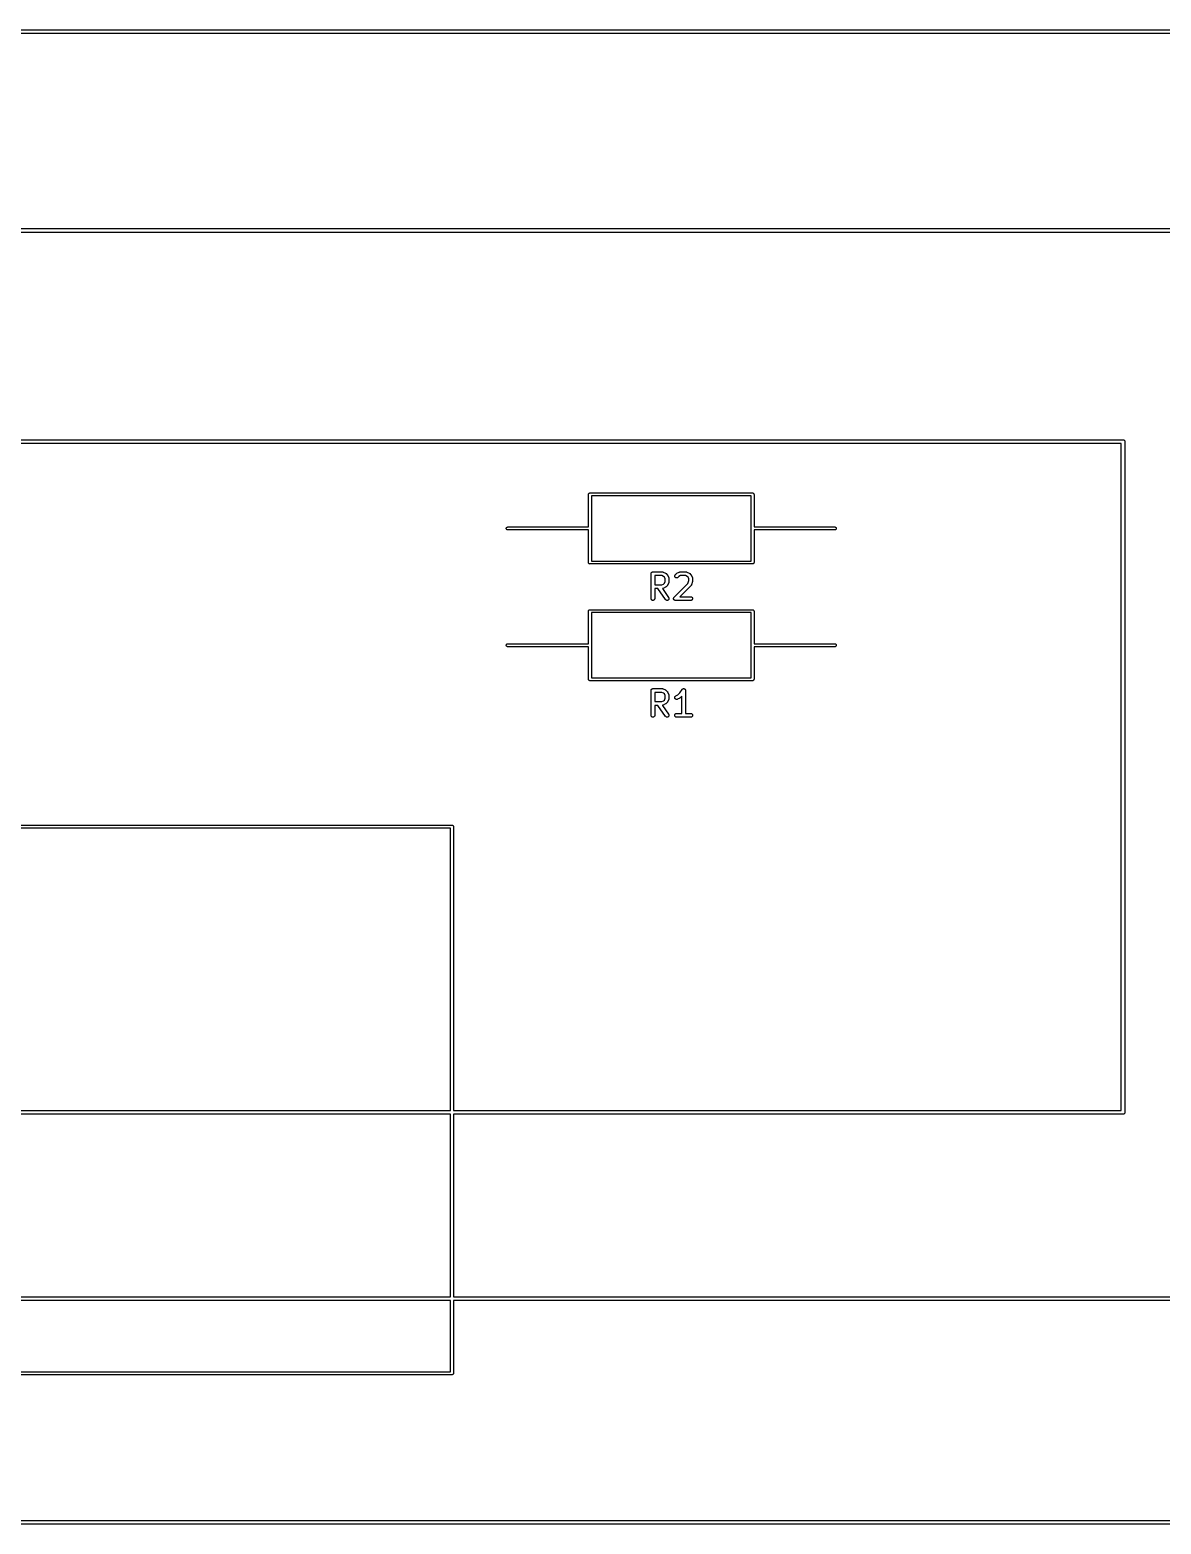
# Model space of a CAD drawing. Extents: x 27 to 173, y -137 to -67.
# Drawn here: x 74 to 119.5, y -131.1 to -70.9 of the extents above; entities that cross this region are included whole.
import ezdxf

# ---------------------------------------------------------------- set-up
doc = ezdxf.new("R2010")
doc.units = 0
doc.layers.add('BLACK', color=7, linetype='CONTINUOUS')

msp = doc.modelspace()

# ---------------------------------------------------------------- linework, layer by layer
at = {"layer": 'BLACK', "linetype": 'CONTINUOUS'}
for p, q in [((29.0037, -70.925), (126.996, -70.925)), ((126.925, -71.075), (29.075, -71.075)), ((30.5037, -78.925), (125.496, -78.925)), ((125.425, -79.075), (30.575, -79.075)), ((71.48, -87.425), (117.996, -87.425)), ((117.925, -87.575), (71.48, -87.575)), ((117.925, -114.425), (117.925, -87.575)), ((117.996, -87.425), (118, -87.4246)), ((118, -87.4246), (118.004, -87.425)), ((118.004, -87.425), (118.015, -87.4261)), ((118.015, -87.4261), (118.029, -87.4304)), ((118.029, -87.4304), (118.042, -87.4373)), ((118.042, -87.4373), (118.053, -87.4467)), ((118.053, -87.4467), (118.063, -87.4581)), ((118.063, -87.4581), (118.07, -87.4712)), ((118.07, -87.4712), (118.074, -87.4853)), ((118.074, -87.4853), (118.075, -87.5)), ((118.075, -87.5), (118.075, -87.5037)), ((118.075, -87.5037), (118.075, -114.496)), ((96.4917, -89.6255), (96.4929, -89.6137)), ((96.4929, -89.6137), (96.4963, -89.6024)), ((96.4963, -89.6024), (96.5019, -89.592)), ((96.5019, -89.592), (96.5094, -89.5829)), ((96.5094, -89.5829), (96.5185, -89.5754)), ((96.5185, -89.5754), (96.5289, -89.5698)), ((96.5289, -89.5698), (96.5402, -89.5664)), ((96.5402, -89.5664), (96.5491, -89.5655)), ((96.5491, -89.5655), (96.552, -89.5652)), ((96.552, -89.5652), (96.5549, -89.5655)), ((96.5549, -89.5655), (103.089, -89.5655)), ((103.089, -89.5655), (103.092, -89.5652)), ((103.092, -89.5652), (103.095, -89.5655)), ((103.095, -89.5655), (103.104, -89.5664)), ((103.104, -89.5664), (103.115, -89.5698)), ((103.115, -89.5698), (103.125, -89.5754)), ((103.125, -89.5754), (103.135, -89.5829)), ((103.135, -89.5829), (103.142, -89.592)), ((103.142, -89.592), (103.148, -89.6024)), ((103.148, -89.6024), (103.151, -89.6137)), ((103.151, -89.6137), (103.152, -89.6255)), ((96.492, -89.6284), (96.4917, -89.6255)), ((96.492, -90.9355), (96.492, -89.6284)), ((96.612, -89.6855), (96.612, -90.9926)), ((103.032, -89.6855), (96.612, -89.6855)), ((103.032, -90.9925), (103.032, -89.6855)), ((103.152, -89.6255), (103.152, -89.6284)), ((103.152, -89.6284), (103.152, -90.9355)), ((93.1817, -90.9955), (93.1829, -90.9837)), ((93.1829, -91.0073), (93.1817, -90.9955)), ((93.1829, -90.9837), (93.1863, -90.9724)), ((93.1863, -91.0186), (93.1829, -91.0073)), ((93.1863, -90.9724), (93.1919, -90.962)), ((93.1919, -91.029), (93.1863, -91.0186)), ((93.1919, -90.962), (93.1994, -90.9529)), ((93.1994, -91.0381), (93.1919, -91.029)), ((93.1994, -90.9529), (93.2085, -90.9454)), ((93.2085, -91.0456), (93.1994, -91.0381)), ((93.2085, -90.9454), (93.2189, -90.9398)), ((93.2189, -91.0512), (93.2085, -91.0456)), ((93.2189, -90.9398), (93.2302, -90.9364)), ((93.2302, -91.0546), (93.2189, -91.0512)), ((93.2302, -90.9364), (93.2391, -90.9355)), ((93.2391, -91.0555), (93.2302, -91.0546)), ((93.2391, -90.9355), (96.492, -90.9355)), ((96.492, -91.0555), (93.2391, -91.0555)), ((96.492, -92.3625), (96.492, -91.0555)), ((96.612, -90.9926), (96.6123, -90.9955)), ((96.6123, -90.9955), (96.612, -90.9984)), ((96.612, -90.9984), (96.612, -92.3055)), ((103.032, -90.9955), (103.032, -90.9925)), ((103.032, -90.9985), (103.032, -90.9955)), ((103.032, -92.3055), (103.032, -90.9985)), ((103.152, -90.9355), (106.405, -90.9355)), ((106.405, -91.0555), (103.152, -91.0555)), ((103.152, -91.0555), (103.152, -92.3626)), ((106.405, -90.9355), (106.414, -90.9364)), ((106.414, -91.0546), (106.405, -91.0555)), ((106.414, -90.9364), (106.425, -90.9398)), ((106.425, -91.0512), (106.414, -91.0546)), ((106.425, -90.9398), (106.435, -90.9454)), ((106.435, -91.0456), (106.425, -91.0512)), ((106.435, -90.9454), (106.445, -90.9529)), ((106.445, -91.0381), (106.435, -91.0456)), ((106.445, -90.9529), (106.452, -90.962)), ((106.452, -91.029), (106.445, -91.0381)), ((106.452, -90.962), (106.458, -90.9724)), ((106.458, -91.0186), (106.452, -91.029)), ((106.458, -90.9724), (106.461, -90.9837)), ((106.461, -91.0073), (106.458, -91.0186)), ((106.461, -90.9837), (106.462, -90.9955)), ((106.462, -90.9955), (106.461, -91.0073)), ((96.4917, -92.3655), (96.492, -92.3625)), ((96.4929, -92.3773), (96.4917, -92.3655)), ((96.4963, -92.3886), (96.4929, -92.3773)), ((96.5019, -92.399), (96.4963, -92.3886)), ((96.5094, -92.4081), (96.5019, -92.399)), ((96.5185, -92.4156), (96.5094, -92.4081)), ((96.5289, -92.4212), (96.5185, -92.4156)), ((96.5402, -92.4246), (96.5289, -92.4212)), ((96.5491, -92.4255), (96.5402, -92.4246)), ((96.552, -92.4258), (96.5491, -92.4255)), ((96.5491, -92.4255), (96.5491, -92.4255)), ((96.5549, -92.4255), (96.552, -92.4258)), ((103.089, -92.4255), (96.5549, -92.4255)), ((96.612, -92.3055), (103.032, -92.3055)), ((103.092, -92.4258), (103.089, -92.4255)), ((103.095, -92.4255), (103.092, -92.4258)), ((103.104, -92.4246), (103.095, -92.4255)), ((103.095, -92.4255), (103.095, -92.4255)), ((103.115, -92.4212), (103.104, -92.4246)), ((103.125, -92.4156), (103.115, -92.4212)), ((103.135, -92.4081), (103.125, -92.4156)), ((103.142, -92.399), (103.135, -92.4081)), ((103.148, -92.3886), (103.142, -92.399)), ((103.151, -92.3773), (103.148, -92.3886)), ((103.152, -92.3655), (103.151, -92.3773)), ((103.152, -92.3626), (103.152, -92.3655)), ((99.0089, -92.8168), (99.0097, -92.8098)), ((99.0089, -92.8173), (99.0089, -92.8168)), ((99.0089, -92.8174), (99.0089, -92.8173)), ((99.0089, -92.8179), (99.0089, -92.8174)), ((99.0089, -92.8174), (99.0089, -92.8174)), ((99.0089, -93.8179), (99.0089, -92.8179)), ((99.0097, -92.8098), (99.0104, -92.8028)), ((99.0104, -92.8028), (99.0105, -92.8025)), ((99.0105, -92.8023), (99.0127, -92.7956)), ((99.0105, -92.8025), (99.0105, -92.8023)), ((99.0127, -92.7956), (99.0148, -92.7888)), ((99.0148, -92.7888), (99.0149, -92.7886)), ((99.0149, -92.7886), (99.015, -92.7883)), ((99.015, -92.7883), (99.0184, -92.7821)), ((99.0184, -92.7821), (99.0217, -92.7759)), ((99.0217, -92.7759), (99.0219, -92.7757)), ((99.0219, -92.7757), (99.022, -92.7755)), ((99.022, -92.7755), (99.0266, -92.7701)), ((99.0266, -92.7701), (99.0311, -92.7647)), ((99.0311, -92.7647), (99.0313, -92.7645)), ((99.0313, -92.7645), (99.0314, -92.7643)), ((99.0314, -92.7643), (99.0369, -92.7599)), ((99.0369, -92.7599), (99.0424, -92.7554)), ((99.0424, -92.7554), (99.0426, -92.7553)), ((99.0426, -92.7553), (99.0428, -92.7551)), ((99.0428, -92.7551), (99.0491, -92.7519)), ((99.0491, -92.7519), (99.0553, -92.7485)), ((99.0553, -92.7485), (99.0556, -92.7485)), ((99.0556, -92.7485), (99.0558, -92.7483)), ((99.0558, -92.7483), (99.0626, -92.7463)), ((99.0626, -92.7463), (99.0693, -92.7443)), ((99.0693, -92.7443), (99.0696, -92.7443)), ((99.0696, -92.7443), (99.0699, -92.7442)), ((99.0699, -92.7442), (99.0769, -92.7436)), ((99.0769, -92.7436), (99.0839, -92.7429)), ((99.0839, -92.7429), (99.4649, -92.7429)), ((99.1589, -92.8929), (99.1589, -93.2667)), ((99.4472, -92.8929), (99.1589, -92.8929)), ((99.5157, -92.9271), (99.4472, -92.8929)), ((99.4472, -93.2667), (99.5157, -93.2324)), ((99.4649, -92.7429), (99.4659, -92.7429)), ((99.4659, -92.7429), (99.4681, -92.7431)), ((99.4681, -92.7431), (99.4703, -92.7431)), ((99.4703, -92.7431), (99.4754, -92.7439)), ((99.4754, -92.7439), (99.4804, -92.7445)), ((99.4804, -92.7445), (99.4825, -92.7452)), ((99.4825, -92.7452), (99.4847, -92.7456)), ((99.4847, -92.7456), (99.4895, -92.7474)), ((99.4895, -92.7474), (99.4944, -92.7489)), ((99.4944, -92.7489), (99.4963, -92.75)), ((99.4963, -92.75), (99.4984, -92.7508)), ((99.4984, -92.7508), (99.5936, -92.7984)), ((99.5461, -92.9575), (99.5157, -92.9271)), ((99.5157, -93.2324), (99.5461, -93.202)), ((99.5803, -93.0261), (99.5461, -92.9575)), ((99.5461, -93.202), (99.5803, -93.1335)), ((99.5803, -93.1335), (99.5803, -93.0261)), ((99.5936, -92.7984), (99.5946, -92.7989)), ((99.5946, -92.7989), (99.5981, -92.8012)), ((99.5981, -92.8012), (99.6018, -92.8032)), ((99.6018, -92.8032), (99.6042, -92.8052)), ((99.6042, -92.8052), (99.6069, -92.8069)), ((99.6069, -92.8069), (99.6099, -92.8098)), ((99.6099, -92.8098), (99.6131, -92.8125)), ((99.6131, -92.8125), (99.6607, -92.8601)), ((99.6607, -92.8601), (99.6615, -92.8608)), ((99.6615, -92.8608), (99.6641, -92.8641)), ((99.6641, -92.8641), (99.667, -92.8672)), ((99.667, -92.8672), (99.6687, -92.8698)), ((99.6687, -92.8698), (99.6706, -92.8723)), ((99.6706, -92.8723), (99.6726, -92.876)), ((99.6726, -92.876), (99.6748, -92.8796)), ((99.6748, -92.8796), (99.7224, -92.9748)), ((99.7224, -93.1848), (99.6748, -93.28)), ((99.7224, -92.9748), (99.7229, -92.9758)), ((99.7232, -93.1827), (99.7224, -93.1848)), ((99.7229, -92.9758), (99.7236, -92.9778)), ((99.7243, -93.1808), (99.7232, -93.1827)), ((99.7236, -92.9778), (99.7247, -92.9798)), ((99.7258, -93.1759), (99.7243, -93.1808)), ((99.7247, -92.9798), (99.7262, -92.9847)), ((99.7277, -93.1711), (99.7258, -93.1759)), ((99.7262, -92.9847), (99.7279, -92.9895)), ((99.728, -93.1689), (99.7277, -93.1711)), ((99.7279, -92.9895), (99.7283, -92.9917)), ((99.7287, -93.1668), (99.728, -93.1689)), ((99.7283, -92.9917), (99.7289, -92.9938)), ((99.7293, -93.1617), (99.7287, -93.1668)), ((99.7289, -92.9938), (99.7294, -92.9989)), ((99.7301, -93.1567), (99.7293, -93.1617)), ((99.7294, -92.9989), (99.7302, -93.004)), ((99.7302, -93.004), (99.7301, -93.0062)), ((99.7301, -93.0062), (99.7303, -93.0084)), ((99.7303, -93.1523), (99.7301, -93.1545)), ((99.7301, -93.1545), (99.7301, -93.1567)), ((99.7303, -93.0084), (99.7303, -93.1512)), ((99.7303, -93.1512), (99.7303, -93.1523)), ((99.9356, -93.7648), (100.495, -93.2059)), ((99.9613, -92.9129), (99.9628, -92.8983)), ((99.9627, -92.9274), (99.9613, -92.9129)), ((99.9668, -92.9415), (99.9627, -92.9274)), ((99.9628, -92.8983), (99.967, -92.8843)), ((99.9737, -92.9544), (99.9668, -92.9415)), ((99.967, -92.8843), (99.974, -92.8714)), ((99.9829, -92.9658), (99.9737, -92.9544)), ((99.974, -92.8714), (99.9833, -92.8601)), ((99.9941, -92.9752), (99.9829, -92.9658)), ((99.9833, -92.8601), (100.031, -92.8125)), ((100.007, -92.9822), (99.9941, -92.9752)), ((100.021, -92.9865), (100.007, -92.9822)), ((100.035, -92.9881), (100.021, -92.9865)), ((100.031, -92.8125), (100.032, -92.8117)), ((100.032, -92.8117), (100.035, -92.8091)), ((100.035, -92.8091), (100.038, -92.8062)), ((100.05, -92.9868), (100.035, -92.9881)), ((100.038, -92.8062), (100.041, -92.8045)), ((100.041, -92.8045), (100.043, -92.8026)), ((100.043, -92.8026), (100.047, -92.8007)), ((100.047, -92.8007), (100.05, -92.7984)), ((100.05, -92.7984), (100.146, -92.7508)), ((100.064, -92.9828), (100.05, -92.9868)), ((100.077, -92.976), (100.064, -92.9828)), ((100.089, -92.9669), (100.077, -92.976)), ((100.128, -92.9271), (100.089, -92.9662)), ((100.089, -92.9662), (100.089, -92.9669)), ((100.197, -92.8929), (100.128, -92.9271)), ((100.146, -92.7508), (100.147, -92.7503)), ((100.147, -92.7503), (100.149, -92.7496)), ((100.149, -92.7496), (100.151, -92.7485)), ((100.151, -92.7485), (100.155, -92.7471)), ((100.155, -92.7471), (100.16, -92.7453)), ((100.16, -92.7453), (100.162, -92.7449)), ((100.162, -92.7449), (100.165, -92.7443)), ((100.165, -92.7443), (100.17, -92.7438)), ((100.17, -92.7438), (100.175, -92.743)), ((100.175, -92.743), (100.177, -92.7431)), ((100.177, -92.7431), (100.179, -92.7429)), ((100.179, -92.7429), (100.417, -92.7429)), ((100.4, -92.8929), (100.197, -92.8929)), ((100.468, -92.9271), (100.4, -92.8929)), ((100.417, -92.7429), (100.418, -92.7429)), ((100.418, -92.7429), (100.42, -92.7431)), ((100.42, -92.7431), (100.423, -92.7431)), ((100.423, -92.7431), (100.428, -92.7439)), ((100.428, -92.7439), (100.433, -92.7445)), ((100.433, -92.7445), (100.435, -92.7452)), ((100.435, -92.7452), (100.437, -92.7456)), ((100.437, -92.7456), (100.442, -92.7474)), ((100.442, -92.7474), (100.447, -92.7489)), ((100.447, -92.7489), (100.449, -92.75)), ((100.449, -92.75), (100.451, -92.7508)), ((100.451, -92.7508), (100.546, -92.7984)), ((100.498, -92.9575), (100.468, -92.9271)), ((100.495, -93.2059), (100.533, -93.0914)), ((100.533, -93.0261), (100.498, -92.9575)), ((100.533, -93.0914), (100.533, -93.0261)), ((100.546, -92.7984), (100.547, -92.7989)), ((100.547, -92.7989), (100.55, -92.8012)), ((100.55, -92.8012), (100.554, -92.8032)), ((100.554, -92.8032), (100.557, -92.8052)), ((100.557, -92.8052), (100.559, -92.8069)), ((100.559, -92.8069), (100.562, -92.8098)), ((100.562, -92.8098), (100.566, -92.8125)), ((100.566, -92.8125), (100.613, -92.8601)), ((100.613, -92.8601), (100.614, -92.8608)), ((100.614, -92.8608), (100.616, -92.8641)), ((100.616, -92.8641), (100.619, -92.8672)), ((100.619, -92.8672), (100.621, -92.8698)), ((100.621, -92.8698), (100.623, -92.8723)), ((100.623, -92.8723), (100.625, -92.876)), ((100.625, -92.876), (100.627, -92.8796)), ((100.627, -92.8796), (100.675, -92.9748)), ((100.679, -93.1273), (100.631, -93.2702)), ((100.675, -92.9748), (100.675, -92.9758)), ((100.675, -92.9758), (100.676, -92.9778)), ((100.676, -92.9778), (100.677, -92.9798)), ((100.677, -92.9798), (100.679, -92.9847)), ((100.679, -92.9847), (100.68, -92.9895)), ((100.68, -93.1232), (100.679, -93.1273)), ((100.68, -92.9895), (100.681, -92.9917)), ((100.681, -93.1192), (100.68, -93.1232)), ((100.681, -92.9917), (100.681, -92.9938)), ((100.681, -92.9938), (100.682, -92.9989)), ((100.682, -93.113), (100.681, -93.1161)), ((100.681, -93.1161), (100.681, -93.1192)), ((100.682, -92.9989), (100.683, -93.004)), ((100.683, -93.004), (100.682, -93.0062)), ((100.682, -93.0062), (100.683, -93.0084)), ((100.683, -93.1046), (100.682, -93.1088)), ((100.682, -93.1088), (100.682, -93.113)), ((100.683, -93.0084), (100.683, -93.1036)), ((100.683, -93.1036), (100.683, -93.1046)), ((99.0103, -93.8324), (99.0089, -93.8179)), ((99.0146, -93.8465), (99.0103, -93.8324)), ((99.1573, -93.8335), (99.1528, -93.8474)), ((99.1589, -93.8189), (99.1573, -93.8335)), ((99.1589, -93.2667), (99.4472, -93.2667)), ((99.283, -93.4167), (99.1589, -93.4167)), ((99.1589, -93.4167), (99.1589, -93.8179)), ((99.1589, -93.8179), (99.1589, -93.8189)), ((99.5939, -93.8609), (99.283, -93.4167)), ((99.4671, -93.4165), (99.466, -93.4166)), ((99.466, -93.4166), (99.7168, -93.7749)), ((99.4693, -93.4166), (99.4671, -93.4165)), ((99.4743, -93.4158), (99.4693, -93.4166)), ((99.4794, -93.4153), (99.4743, -93.4158)), ((99.4815, -93.4146), (99.4794, -93.4153)), ((99.4837, -93.4143), (99.4815, -93.4146)), ((99.4885, -93.4125), (99.4837, -93.4143)), ((99.4934, -93.411), (99.4885, -93.4125)), ((99.4954, -93.41), (99.4934, -93.411)), ((99.4975, -93.4092), (99.4954, -93.41)), ((99.4984, -93.4088), (99.4975, -93.4092)), ((99.5936, -93.3612), (99.4984, -93.4088)), ((99.5972, -93.3589), (99.5936, -93.3612)), ((99.6009, -93.357), (99.5972, -93.3589)), ((99.6034, -93.355), (99.6009, -93.357)), ((99.606, -93.3534), (99.6034, -93.355)), ((99.6091, -93.3505), (99.606, -93.3534)), ((99.6124, -93.3478), (99.6091, -93.3505)), ((99.6131, -93.3471), (99.6124, -93.3478)), ((99.6607, -93.2995), (99.6131, -93.3471)), ((99.6634, -93.2962), (99.6607, -93.2995)), ((99.6664, -93.2932), (99.6634, -93.2962)), ((99.6681, -93.2906), (99.6664, -93.2932)), ((99.67, -93.2882), (99.6681, -93.2906)), ((99.672, -93.2845), (99.67, -93.2882)), ((99.6743, -93.2809), (99.672, -93.2845)), ((99.6748, -93.28), (99.6743, -93.2809)), ((99.7168, -93.7749), (99.7174, -93.7757)), ((99.7174, -93.7757), (99.7244, -93.7886)), ((99.7244, -93.7886), (99.7287, -93.8026)), ((99.7291, -93.8317), (99.725, -93.8457)), ((99.7287, -93.8026), (99.7303, -93.8171)), ((99.7303, -93.8171), (99.7291, -93.8317)), ((99.9137, -93.8174), (99.9144, -93.8103)), ((99.9137, -93.8175), (99.9137, -93.8174)), ((99.9137, -93.8176), (99.9137, -93.8175)), ((99.9143, -93.8248), (99.9137, -93.8176)), ((99.915, -93.8319), (99.9143, -93.8248)), ((99.9144, -93.8103), (99.9151, -93.8031)), ((99.915, -93.8321), (99.915, -93.8319)), ((99.915, -93.8322), (99.915, -93.8321)), ((99.9171, -93.8391), (99.915, -93.8322)), ((99.9151, -93.8031), (99.9152, -93.8029)), ((99.9152, -93.8028), (99.9173, -93.7959)), ((99.9152, -93.8029), (99.9152, -93.8028)), ((99.9173, -93.7959), (99.9194, -93.7891)), ((99.9194, -93.7891), (99.9195, -93.7889)), ((99.9195, -93.7888), (99.923, -93.7825)), ((99.9195, -93.7889), (99.9195, -93.7888)), ((99.923, -93.7825), (99.9263, -93.7762)), ((99.9263, -93.7762), (99.9264, -93.7761)), ((99.9264, -93.7761), (99.9265, -93.7759)), ((99.9265, -93.7759), (99.9311, -93.7704)), ((99.9311, -93.7704), (99.9356, -93.7648)), ((100.613, -93.2995), (100.17, -93.7429)), ((100.17, -93.7429), (100.608, -93.7429)), ((100.608, -93.7429), (100.609, -93.7429)), ((100.609, -93.7429), (100.623, -93.7445)), ((100.615, -93.2978), (100.613, -93.2995)), ((100.616, -93.2963), (100.615, -93.2978)), ((100.619, -93.2921), (100.616, -93.2963)), ((100.622, -93.2882), (100.619, -93.2921)), ((100.623, -93.2862), (100.622, -93.2882)), ((100.625, -93.2844), (100.623, -93.2862)), ((100.623, -93.7445), (100.637, -93.7489)), ((100.627, -93.2798), (100.625, -93.2844)), ((100.629, -93.2753), (100.627, -93.2798)), ((100.63, -93.2732), (100.629, -93.2753)), ((100.631, -93.2712), (100.63, -93.2732)), ((100.631, -93.2702), (100.631, -93.2712)), ((100.637, -93.7489), (100.65, -93.756)), ((100.65, -93.756), (100.661, -93.7654)), ((100.661, -93.7654), (100.67, -93.7768)), ((100.67, -93.7768), (100.677, -93.7898)), ((100.677, -93.7898), (100.681, -93.8038)), ((100.681, -93.833), (100.677, -93.8469)), ((100.681, -93.8038), (100.683, -93.8184)), ((100.683, -93.8184), (100.681, -93.833)), ((96.4917, -94.3245), (96.4929, -94.3127)), ((96.492, -94.3274), (96.4917, -94.3245)), ((96.492, -95.6345), (96.492, -94.3274)), ((96.4929, -94.3127), (96.4963, -94.3014)), ((96.4963, -94.3014), (96.5019, -94.291)), ((96.5019, -94.291), (96.5094, -94.2819)), ((96.5094, -94.2819), (96.5185, -94.2744)), ((96.5185, -94.2744), (96.5289, -94.2688)), ((96.5289, -94.2688), (96.5402, -94.2654)), ((96.5402, -94.2654), (96.5491, -94.2645)), ((96.5491, -94.2645), (96.552, -94.2642)), ((96.552, -94.2642), (96.5549, -94.2645)), ((96.5549, -94.2645), (103.089, -94.2645)), ((96.612, -94.3845), (96.612, -95.6916)), ((103.032, -94.3845), (96.612, -94.3845)), ((99.0214, -93.8594), (99.0146, -93.8465)), ((99.0307, -93.8707), (99.0214, -93.8594)), ((99.042, -93.8801), (99.0307, -93.8707)), ((99.0548, -93.887), (99.042, -93.8801)), ((99.0688, -93.8913), (99.0548, -93.887)), ((99.0834, -93.8929), (99.0688, -93.8913)), ((99.098, -93.8916), (99.0834, -93.8929)), ((99.112, -93.8874), (99.098, -93.8916)), ((99.125, -93.8806), (99.112, -93.8874)), ((99.1364, -93.8715), (99.125, -93.8806)), ((99.1458, -93.8603), (99.1364, -93.8715)), ((99.1528, -93.8474), (99.1458, -93.8603)), ((99.6034, -93.872), (99.5939, -93.8609)), ((99.6149, -93.8811), (99.6034, -93.872)), ((99.628, -93.8877), (99.6149, -93.8811)), ((99.642, -93.8917), (99.628, -93.8877)), ((99.6566, -93.8929), (99.642, -93.8917)), ((99.6712, -93.8912), (99.6566, -93.8929)), ((99.6851, -93.8867), (99.6712, -93.8912)), ((99.6979, -93.8796), (99.6851, -93.8867)), ((99.7091, -93.8702), (99.6979, -93.8796)), ((99.7182, -93.8587), (99.7091, -93.8702)), ((99.725, -93.8457), (99.7182, -93.8587)), ((99.9191, -93.846), (99.9171, -93.8391)), ((99.9192, -93.8461), (99.9191, -93.846)), ((99.9192, -93.8462), (99.9192, -93.8461)), ((99.9227, -93.8528), (99.9192, -93.8462)), ((99.9259, -93.8589), (99.9227, -93.8528)), ((99.926, -93.859), (99.9259, -93.8589)), ((99.9261, -93.8592), (99.926, -93.859)), ((99.9306, -93.8648), (99.9261, -93.8592)), ((99.9351, -93.8704), (99.9306, -93.8648)), ((99.9352, -93.8704), (99.9351, -93.8704)), ((99.9353, -93.8705), (99.9352, -93.8704)), ((99.9407, -93.8751), (99.9353, -93.8705)), ((99.9463, -93.8798), (99.9407, -93.8751)), ((99.9464, -93.8798), (99.9463, -93.8798)), ((99.9465, -93.8799), (99.9464, -93.8798)), ((99.9529, -93.8834), (99.9465, -93.8799)), ((99.9591, -93.8868), (99.9529, -93.8834)), ((99.9592, -93.8869), (99.9591, -93.8868)), ((99.9594, -93.8869), (99.9592, -93.8869)), ((99.9663, -93.8891), (99.9594, -93.8869)), ((99.9731, -93.8912), (99.9663, -93.8891)), ((99.9732, -93.8913), (99.9731, -93.8912)), ((99.9733, -93.8913), (99.9732, -93.8913)), ((99.9804, -93.8921), (99.9733, -93.8913)), ((99.9876, -93.8929), (99.9804, -93.8921)), ((99.9879, -93.8929), (99.9876, -93.8929)), ((99.9887, -93.8929), (99.9879, -93.8929)), ((99.9879, -93.8929), (99.9879, -93.8929)), ((99.9879, -93.8929), (99.9879, -93.8929)), ((100.608, -93.8929), (99.9887, -93.8929)), ((100.622, -93.8915), (100.608, -93.8929)), ((100.636, -93.8872), (100.622, -93.8915)), ((100.649, -93.8803), (100.636, -93.8872)), ((100.661, -93.8711), (100.649, -93.8803)), ((100.67, -93.8598), (100.661, -93.8711)), ((100.677, -93.8469), (100.67, -93.8598)), ((103.032, -95.6915), (103.032, -94.3845)), ((103.089, -94.2645), (103.092, -94.2642)), ((103.092, -94.2642), (103.095, -94.2645)), ((103.095, -94.2645), (103.104, -94.2654)), ((103.104, -94.2654), (103.115, -94.2688)), ((103.115, -94.2688), (103.125, -94.2744)), ((103.125, -94.2744), (103.135, -94.2819)), ((103.135, -94.2819), (103.142, -94.291)), ((103.142, -94.291), (103.148, -94.3014)), ((103.148, -94.3014), (103.151, -94.3127)), ((103.151, -94.3127), (103.152, -94.3245)), ((103.152, -94.3245), (103.152, -94.3274)), ((103.152, -94.3274), (103.152, -95.6345)), ((93.2189, -95.6388), (93.2302, -95.6354)), ((93.2302, -95.6354), (93.2391, -95.6345)), ((93.2391, -95.6345), (96.492, -95.6345)), ((103.152, -95.6345), (106.405, -95.6345)), ((106.405, -95.6345), (106.414, -95.6354)), ((106.414, -95.6354), (106.425, -95.6388)), ((93.1817, -95.6945), (93.1829, -95.6827)), ((93.1829, -95.7063), (93.1817, -95.6945)), ((93.1829, -95.6827), (93.1863, -95.6714)), ((93.1863, -95.7176), (93.1829, -95.7063)), ((93.1863, -95.6714), (93.1919, -95.661)), ((93.1919, -95.728), (93.1863, -95.7176)), ((93.1919, -95.661), (93.1994, -95.6519)), ((93.1994, -95.7371), (93.1919, -95.728)), ((93.1994, -95.6519), (93.2085, -95.6444)), ((93.2085, -95.7446), (93.1994, -95.7371)), ((93.2085, -95.6444), (93.2189, -95.6388)), ((93.2189, -95.7502), (93.2085, -95.7446)), ((93.2302, -95.7536), (93.2189, -95.7502)), ((93.2391, -95.7545), (93.2302, -95.7536)), ((96.492, -95.7545), (93.2391, -95.7545)), ((96.492, -97.0615), (96.492, -95.7545)), ((96.612, -95.6916), (96.6123, -95.6945)), ((96.6123, -95.6945), (96.612, -95.6974)), ((96.612, -95.6974), (96.612, -97.0045)), ((103.032, -95.6945), (103.032, -95.6915)), ((103.032, -95.6975), (103.032, -95.6945)), ((103.032, -97.0045), (103.032, -95.6975)), ((106.405, -95.7545), (103.152, -95.7545)), ((103.152, -95.7545), (103.152, -97.0616)), ((106.414, -95.7536), (106.405, -95.7545)), ((106.425, -95.7502), (106.414, -95.7536)), ((106.425, -95.6388), (106.435, -95.6444)), ((106.435, -95.7446), (106.425, -95.7502)), ((106.435, -95.6444), (106.445, -95.6519)), ((106.445, -95.7371), (106.435, -95.7446)), ((106.445, -95.6519), (106.452, -95.661)), ((106.452, -95.728), (106.445, -95.7371)), ((106.452, -95.661), (106.458, -95.6714)), ((106.458, -95.7176), (106.452, -95.728)), ((106.458, -95.6714), (106.461, -95.6827)), ((106.461, -95.7063), (106.458, -95.7176)), ((106.461, -95.6827), (106.462, -95.6945)), ((106.462, -95.6945), (106.461, -95.7063)), ((96.4917, -97.0645), (96.492, -97.0615)), ((96.4929, -97.0763), (96.4917, -97.0645)), ((96.4963, -97.0876), (96.4929, -97.0763)), ((96.5019, -97.098), (96.4963, -97.0876)), ((96.5094, -97.1071), (96.5019, -97.098)), ((96.5185, -97.1146), (96.5094, -97.1071)), ((96.5289, -97.1202), (96.5185, -97.1146)), ((96.5402, -97.1236), (96.5289, -97.1202)), ((96.5491, -97.1245), (96.5402, -97.1236)), ((96.552, -97.1248), (96.5491, -97.1245)), ((96.5491, -97.1245), (96.5491, -97.1245)), ((96.5549, -97.1245), (96.552, -97.1248)), ((103.089, -97.1245), (96.5549, -97.1245)), ((96.612, -97.0045), (103.032, -97.0045)), ((99.0699, -97.4432), (99.0769, -97.4426)), ((99.0769, -97.4426), (99.0839, -97.4419)), ((99.0839, -97.4419), (99.4649, -97.4419)), ((99.4649, -97.4419), (99.4659, -97.4419)), ((99.4659, -97.4419), (99.4681, -97.4421)), ((99.4681, -97.4421), (99.4703, -97.4421)), ((99.4703, -97.4421), (99.4754, -97.4429)), ((99.4754, -97.4429), (99.4804, -97.4435)), ((100.308, -97.4432), (100.315, -97.4426)), ((100.315, -97.4426), (100.323, -97.4419)), ((100.323, -97.4419), (100.323, -97.4419)), ((100.323, -97.4419), (100.33, -97.4426)), ((100.323, -97.4419), (100.323, -97.4419)), ((100.33, -97.4426), (100.337, -97.4434)), ((103.092, -97.1248), (103.089, -97.1245)), ((103.095, -97.1245), (103.092, -97.1248)), ((103.104, -97.1236), (103.095, -97.1245)), ((103.095, -97.1245), (103.095, -97.1245)), ((103.115, -97.1202), (103.104, -97.1236)), ((103.125, -97.1146), (103.115, -97.1202)), ((103.135, -97.1071), (103.125, -97.1146)), ((103.142, -97.098), (103.135, -97.1071)), ((103.148, -97.0876), (103.142, -97.098)), ((103.151, -97.0763), (103.148, -97.0876)), ((103.152, -97.0645), (103.151, -97.0763)), ((103.152, -97.0616), (103.152, -97.0645)), ((99.0089, -97.5158), (99.0097, -97.5088)), ((99.0089, -97.5163), (99.0089, -97.5158)), ((99.0089, -97.5164), (99.0089, -97.5163)), ((99.0089, -97.5169), (99.0089, -97.5164)), ((99.0089, -97.5164), (99.0089, -97.5164)), ((99.0089, -98.5169), (99.0089, -97.5169)), ((99.0097, -97.5088), (99.0104, -97.5018)), ((99.0104, -97.5018), (99.0105, -97.5015)), ((99.0105, -97.5013), (99.0127, -97.4946)), ((99.0105, -97.5015), (99.0105, -97.5013)), ((99.0127, -97.4946), (99.0148, -97.4878)), ((99.0148, -97.4878), (99.0149, -97.4876)), ((99.0149, -97.4876), (99.015, -97.4873)), ((99.015, -97.4873), (99.0184, -97.4811)), ((99.0184, -97.4811), (99.0217, -97.4749)), ((99.0217, -97.4749), (99.0219, -97.4747)), ((99.0219, -97.4747), (99.022, -97.4745)), ((99.022, -97.4745), (99.0266, -97.4691)), ((99.0266, -97.4691), (99.0311, -97.4637)), ((99.0311, -97.4637), (99.0313, -97.4635)), ((99.0313, -97.4635), (99.0314, -97.4633)), ((99.0314, -97.4633), (99.0369, -97.4589)), ((99.0369, -97.4589), (99.0424, -97.4544)), ((99.0424, -97.4544), (99.0426, -97.4543)), ((99.0426, -97.4543), (99.0428, -97.4541)), ((99.0428, -97.4541), (99.0491, -97.4509)), ((99.0491, -97.4509), (99.0553, -97.4475)), ((99.0553, -97.4475), (99.0556, -97.4475)), ((99.0556, -97.4475), (99.0558, -97.4473)), ((99.0558, -97.4473), (99.0626, -97.4453)), ((99.0626, -97.4453), (99.0693, -97.4433)), ((99.0693, -97.4433), (99.0696, -97.4433)), ((99.0696, -97.4433), (99.0699, -97.4432)), ((99.1589, -97.5919), (99.1589, -97.9657)), ((99.4472, -97.5919), (99.1589, -97.5919)), ((99.1589, -97.9657), (99.4472, -97.9657)), ((99.5157, -97.6261), (99.4472, -97.5919)), ((99.4472, -97.9657), (99.5157, -97.9314)), ((99.4804, -97.4435), (99.4825, -97.4442)), ((99.4825, -97.4442), (99.4847, -97.4446)), ((99.4847, -97.4446), (99.4895, -97.4464)), ((99.4895, -97.4464), (99.4944, -97.4479)), ((99.4944, -97.4479), (99.4963, -97.449)), ((99.4963, -97.449), (99.4984, -97.4498)), ((99.4984, -97.4498), (99.5936, -97.4974)), ((99.5461, -97.6565), (99.5157, -97.6261)), ((99.5157, -97.9314), (99.5461, -97.901)), ((99.5803, -97.7251), (99.5461, -97.6565)), ((99.5461, -97.901), (99.5803, -97.8325)), ((99.5803, -97.8325), (99.5803, -97.7251)), ((99.5936, -97.4974), (99.5946, -97.4979)), ((99.5946, -97.4979), (99.5981, -97.5002)), ((99.5981, -97.5002), (99.6018, -97.5022)), ((99.6018, -97.5022), (99.6042, -97.5042)), ((99.6042, -97.5042), (99.6069, -97.5059)), ((99.6069, -97.5059), (99.6099, -97.5088)), ((99.6099, -97.5088), (99.6131, -97.5115)), ((99.6131, -97.5115), (99.6607, -97.5591)), ((99.6607, -97.9985), (99.6131, -98.0461)), ((99.6607, -97.5591), (99.6615, -97.5598)), ((99.6634, -97.9952), (99.6607, -97.9985)), ((99.6615, -97.5598), (99.6641, -97.5631)), ((99.6664, -97.9922), (99.6634, -97.9952)), ((99.6641, -97.5631), (99.667, -97.5662)), ((99.6681, -97.9896), (99.6664, -97.9922)), ((99.667, -97.5662), (99.6687, -97.5688)), ((99.67, -97.9872), (99.6681, -97.9896)), ((99.6687, -97.5688), (99.6706, -97.5713)), ((99.672, -97.9835), (99.67, -97.9872)), ((99.6706, -97.5713), (99.6726, -97.575)), ((99.6743, -97.9799), (99.672, -97.9835)), ((99.6726, -97.575), (99.6748, -97.5786)), ((99.6748, -97.979), (99.6743, -97.9799)), ((99.6748, -97.5786), (99.7224, -97.6738)), ((99.7224, -97.8838), (99.6748, -97.979)), ((99.7224, -97.6738), (99.7229, -97.6748)), ((99.7232, -97.8817), (99.7224, -97.8838)), ((99.7229, -97.6748), (99.7236, -97.6768)), ((99.7243, -97.8798), (99.7232, -97.8817)), ((99.7236, -97.6768), (99.7247, -97.6788)), ((99.7258, -97.8749), (99.7243, -97.8798)), ((99.7247, -97.6788), (99.7262, -97.6837)), ((99.7277, -97.8701), (99.7258, -97.8749)), ((99.7262, -97.6837), (99.7279, -97.6885)), ((99.728, -97.8679), (99.7277, -97.8701)), ((99.7279, -97.6885), (99.7283, -97.6907)), ((99.7287, -97.8658), (99.728, -97.8679)), ((99.7283, -97.6907), (99.7289, -97.6928)), ((99.7293, -97.8607), (99.7287, -97.8658)), ((99.7289, -97.6928), (99.7294, -97.6979)), ((99.7301, -97.8557), (99.7293, -97.8607)), ((99.7294, -97.6979), (99.7302, -97.703)), ((99.7302, -97.703), (99.7301, -97.7052)), ((99.7301, -97.7052), (99.7303, -97.7074)), ((99.7303, -97.8513), (99.7301, -97.8535)), ((99.7301, -97.8535), (99.7301, -97.8557)), ((99.7303, -97.7074), (99.7303, -97.8502)), ((99.7303, -97.8502), (99.7303, -97.8513)), ((99.9614, -97.8075), (99.9619, -97.7929)), ((99.9638, -97.822), (99.9614, -97.8075)), ((99.9619, -97.7929), (99.9652, -97.7786)), ((99.969, -97.8357), (99.9638, -97.822)), ((99.9652, -97.7786), (99.9712, -97.7653)), ((99.9767, -97.8481), (99.969, -97.8357)), ((99.9712, -97.7653), (99.9797, -97.7534)), ((99.9867, -97.8588), (99.9767, -97.8481)), ((99.9797, -97.7534), (99.9904, -97.7433)), ((99.9985, -97.8674), (99.9867, -97.8588)), ((99.9904, -97.7433), (100.003, -97.7355)), ((100.012, -97.8735), (99.9985, -97.8674)), ((100.003, -97.7355), (100.087, -97.6933)), ((100.026, -97.8769), (100.012, -97.8735)), ((100.041, -97.8775), (100.026, -97.8769)), ((100.055, -97.8752), (100.041, -97.8775)), ((100.069, -97.8701), (100.055, -97.8752)), ((100.07, -97.8697), (100.069, -97.8701)), ((100.165, -97.8221), (100.07, -97.8697)), ((100.087, -97.6933), (100.168, -97.612)), ((100.169, -97.8198), (100.165, -97.8221)), ((100.168, -97.612), (100.26, -97.4753)), ((100.172, -97.8179), (100.169, -97.8198)), ((100.175, -97.8159), (100.172, -97.8179)), ((100.177, -97.8143), (100.175, -97.8159)), ((100.181, -97.8114), (100.177, -97.8143)), ((100.184, -97.8087), (100.181, -97.8114)), ((100.185, -97.808), (100.184, -97.8087)), ((100.247, -97.7456), (100.185, -97.808)), ((100.247, -98.4419), (100.247, -97.7456)), ((100.26, -97.4744), (100.265, -97.469)), ((100.26, -97.4745), (100.26, -97.4744)), ((100.26, -97.4753), (100.26, -97.4745)), ((100.26, -97.4745), (100.26, -97.4745)), ((100.26, -97.4745), (100.26, -97.4745)), ((100.265, -97.469), (100.27, -97.4633)), ((100.27, -97.4632), (100.275, -97.4587)), ((100.27, -97.4633), (100.27, -97.4632)), ((100.27, -97.4633), (100.27, -97.4633)), ((100.275, -97.4587), (100.281, -97.4541)), ((100.281, -97.4541), (100.288, -97.4506)), ((100.281, -97.4541), (100.281, -97.4541)), ((100.281, -97.4541), (100.281, -97.4541)), ((100.288, -97.4506), (100.294, -97.4473)), ((100.294, -97.4473), (100.301, -97.4453)), ((100.294, -97.4473), (100.294, -97.4473)), ((100.294, -97.4473), (100.294, -97.4473)), ((100.301, -97.4453), (100.308, -97.4432)), ((100.308, -97.4432), (100.308, -97.4432)), ((100.308, -97.4432), (100.308, -97.4432)), ((100.337, -97.4434), (100.337, -97.4434)), ((100.337, -97.4434), (100.337, -97.4434)), ((100.337, -97.4434), (100.344, -97.4456)), ((100.344, -97.4456), (100.351, -97.4477)), ((100.351, -97.4477), (100.351, -97.4478)), ((100.351, -97.4478), (100.351, -97.4478)), ((100.351, -97.4478), (100.357, -97.4511)), ((100.357, -97.4511), (100.364, -97.4547)), ((100.364, -97.4547), (100.364, -97.4547)), ((100.364, -97.4547), (100.364, -97.4548)), ((100.364, -97.4548), (100.369, -97.4591)), ((100.369, -97.4591), (100.375, -97.464)), ((100.375, -97.464), (100.375, -97.4641)), ((100.375, -97.4641), (100.375, -97.4641)), ((100.375, -97.4641), (100.38, -97.4697)), ((100.38, -97.4697), (100.384, -97.4754)), ((100.384, -97.4754), (100.384, -97.4754)), ((100.384, -97.4754), (100.385, -97.4755)), ((100.385, -97.4755), (100.388, -97.4819)), ((100.388, -97.4819), (100.391, -97.4883)), ((100.391, -97.4883), (100.391, -97.4884)), ((100.391, -97.4884), (100.391, -97.4884)), ((100.391, -97.4884), (100.393, -97.4951)), ((100.393, -97.4951), (100.396, -97.5023)), ((100.396, -97.5023), (100.396, -97.5024)), ((100.396, -97.5024), (100.396, -97.5024)), ((100.396, -97.5024), (100.396, -97.5097)), ((100.396, -97.5097), (100.397, -97.5169)), ((100.397, -97.5169), (100.397, -98.4419)), ((99.0103, -98.5314), (99.0089, -98.5169)), ((99.0146, -98.5455), (99.0103, -98.5314)), ((99.0214, -98.5584), (99.0146, -98.5455)), ((99.0307, -98.5697), (99.0214, -98.5584)), ((99.042, -98.5791), (99.0307, -98.5697)), ((99.0548, -98.586), (99.042, -98.5791)), ((99.0688, -98.5903), (99.0548, -98.586)), ((99.0834, -98.5919), (99.0688, -98.5903)), ((99.098, -98.5906), (99.0834, -98.5919)), ((99.112, -98.5864), (99.098, -98.5906)), ((99.125, -98.5796), (99.112, -98.5864)), ((99.1364, -98.5705), (99.125, -98.5796)), ((99.1458, -98.5593), (99.1364, -98.5705)), ((99.1528, -98.5464), (99.1458, -98.5593)), ((99.1573, -98.5325), (99.1528, -98.5464)), ((99.1589, -98.5179), (99.1573, -98.5325)), ((99.283, -98.1157), (99.1589, -98.1157)), ((99.1589, -98.1157), (99.1589, -98.5169)), ((99.1589, -98.5169), (99.1589, -98.5179)), ((99.5939, -98.5599), (99.283, -98.1157)), ((99.4671, -98.1155), (99.466, -98.1156)), ((99.466, -98.1156), (99.7168, -98.4739)), ((99.4693, -98.1156), (99.4671, -98.1155)), ((99.4743, -98.1148), (99.4693, -98.1156)), ((99.4794, -98.1143), (99.4743, -98.1148)), ((99.4815, -98.1136), (99.4794, -98.1143)), ((99.4837, -98.1133), (99.4815, -98.1136)), ((99.4885, -98.1115), (99.4837, -98.1133)), ((99.4934, -98.11), (99.4885, -98.1115)), ((99.4954, -98.109), (99.4934, -98.11)), ((99.4975, -98.1082), (99.4954, -98.109)), ((99.4984, -98.1078), (99.4975, -98.1082)), ((99.5936, -98.0602), (99.4984, -98.1078)), ((99.5972, -98.0579), (99.5936, -98.0602)), ((99.6034, -98.571), (99.5939, -98.5599)), ((99.6009, -98.056), (99.5972, -98.0579)), ((99.6034, -98.054), (99.6009, -98.056)), ((99.606, -98.0524), (99.6034, -98.054)), ((99.6149, -98.5801), (99.6034, -98.571)), ((99.6091, -98.0495), (99.606, -98.0524)), ((99.6124, -98.0468), (99.6091, -98.0495)), ((99.6131, -98.0461), (99.6124, -98.0468)), ((99.628, -98.5867), (99.6149, -98.5801)), ((99.642, -98.5907), (99.628, -98.5867)), ((99.6566, -98.5919), (99.642, -98.5907)), ((99.6712, -98.5902), (99.6566, -98.5919)), ((99.6851, -98.5857), (99.6712, -98.5902)), ((99.6979, -98.5786), (99.6851, -98.5857)), ((99.7091, -98.5692), (99.6979, -98.5786)), ((99.7182, -98.5577), (99.7091, -98.5692)), ((99.7168, -98.4739), (99.7174, -98.4747)), ((99.7174, -98.4747), (99.7244, -98.4876)), ((99.725, -98.5447), (99.7182, -98.5577)), ((99.7244, -98.4876), (99.7287, -98.5016)), ((99.7291, -98.5307), (99.725, -98.5447)), ((99.7287, -98.5016), (99.7303, -98.5161)), ((99.7303, -98.5161), (99.7291, -98.5307)), ((99.9613, -98.5164), (99.9628, -98.5018)), ((99.9626, -98.5309), (99.9613, -98.5164)), ((99.9667, -98.545), (99.9626, -98.5309)), ((99.9628, -98.5018), (99.9671, -98.4878)), ((99.9735, -98.5579), (99.9667, -98.545)), ((99.9671, -98.4878), (99.9741, -98.4749)), ((99.9827, -98.5694), (99.9735, -98.5579)), ((99.9741, -98.4749), (99.9834, -98.4637)), ((99.9939, -98.5788), (99.9827, -98.5694)), ((99.9834, -98.4637), (99.9948, -98.4544)), ((100.007, -98.5858), (99.9939, -98.5788)), ((99.9948, -98.4544), (100.008, -98.4475)), ((100.021, -98.5902), (100.007, -98.5858)), ((100.008, -98.4475), (100.022, -98.4433)), ((100.035, -98.5919), (100.021, -98.5902)), ((100.022, -98.4433), (100.036, -98.4419)), ((100.036, -98.5919), (100.035, -98.5919)), ((100.036, -98.4419), (100.247, -98.4419)), ((100.608, -98.5919), (100.036, -98.5919)), ((100.397, -98.4419), (100.608, -98.4419)), ((100.608, -98.4419), (100.609, -98.4419)), ((100.622, -98.5905), (100.608, -98.5919)), ((100.609, -98.4419), (100.623, -98.4435)), ((100.636, -98.5862), (100.622, -98.5905)), ((100.623, -98.4435), (100.637, -98.4479)), ((100.649, -98.5793), (100.636, -98.5862)), ((100.637, -98.4479), (100.65, -98.455)), ((100.661, -98.5701), (100.649, -98.5793)), ((100.65, -98.455), (100.661, -98.4644)), ((100.661, -98.4644), (100.67, -98.4758)), ((100.67, -98.5588), (100.661, -98.5701)), ((100.67, -98.4758), (100.677, -98.4888)), ((100.677, -98.5459), (100.67, -98.5588)), ((100.677, -98.4888), (100.681, -98.5028)), ((100.681, -98.532), (100.677, -98.5459)), ((100.681, -98.5028), (100.683, -98.5174)), ((100.683, -98.5174), (100.681, -98.532)), ((52.0029, -102.94), (90.9971, -102.94)), ((90.94, -103.06), (52.06, -103.06)), ((90.94, -114.425), (90.94, -103.06)), ((90.9971, -102.94), (91, -102.94)), ((91, -102.94), (91.0029, -102.94)), ((91.0029, -102.94), (91.0029, -102.94)), ((91.0029, -102.94), (91.0118, -102.941)), ((91.0118, -102.941), (91.0231, -102.944)), ((91.0231, -102.944), (91.0293, -102.948)), ((91.0293, -102.948), (91.0335, -102.95)), ((91.0335, -102.95), (91.0426, -102.957)), ((91.0426, -102.957), (91.0501, -102.967)), ((91.0501, -102.967), (91.0557, -102.977)), ((91.0557, -102.977), (91.0591, -102.988)), ((91.0591, -102.988), (91.0596, -102.993)), ((91.0596, -102.993), (91.0603, -103)), ((91.0603, -103), (91.06, -103.003)), ((91.06, -103.003), (91.06, -114.425)), ((52.06, -114.425), (90.94, -114.425)), ((90.94, -114.575), (52.06, -114.575)), ((90.94, -121.925), (90.94, -114.575)), ((91.06, -114.425), (117.925, -114.425)), ((117.996, -114.575), (91.06, -114.575)), ((91.06, -114.575), (91.06, -121.925)), ((118, -114.575), (117.996, -114.575)), ((118.004, -114.575), (118, -114.575)), ((118.015, -114.574), (118.004, -114.575)), ((118.029, -114.57), (118.015, -114.574)), ((118.042, -114.563), (118.029, -114.57)), ((118.053, -114.553), (118.042, -114.563)), ((118.063, -114.542), (118.053, -114.553)), ((118.07, -114.529), (118.063, -114.542)), ((118.074, -114.515), (118.07, -114.529)), ((118.075, -114.5), (118.074, -114.515)), ((118.075, -114.496), (118.075, -114.5)), ((52.06, -121.925), (90.94, -121.925)), ((90.94, -122.075), (52.06, -122.075)), ((90.94, -124.94), (90.94, -122.075)), ((91.06, -121.925), (125.425, -121.925)), ((125.496, -122.075), (91.06, -122.075)), ((91.06, -122.075), (91.06, -124.997)), ((90.9971, -125.06), (52.0029, -125.06)), ((52.06, -124.94), (90.94, -124.94)), ((91, -125.06), (90.9971, -125.06)), ((91.0118, -125.059), (91, -125.06)), ((91.0231, -125.056), (91.0118, -125.059)), ((91.0335, -125.05), (91.0231, -125.056)), ((91.0426, -125.043), (91.0335, -125.05)), ((91.0501, -125.033), (91.0426, -125.043)), ((91.0557, -125.023), (91.0501, -125.033)), ((91.0591, -125.012), (91.0557, -125.023)), ((91.06, -125.003), (91.0591, -125.012)), ((91.06, -124.997), (91.0603, -125)), ((91.0603, -125), (91.06, -125.003)), ((91.06, -125.003), (91.06, -125.003)), ((126.996, -131.075), (29.0037, -131.075)), ((29.075, -130.925), (126.925, -130.925))]:
    msp.add_line(p, q, dxfattribs=at)

doc.saveas('drawing.dxf')
